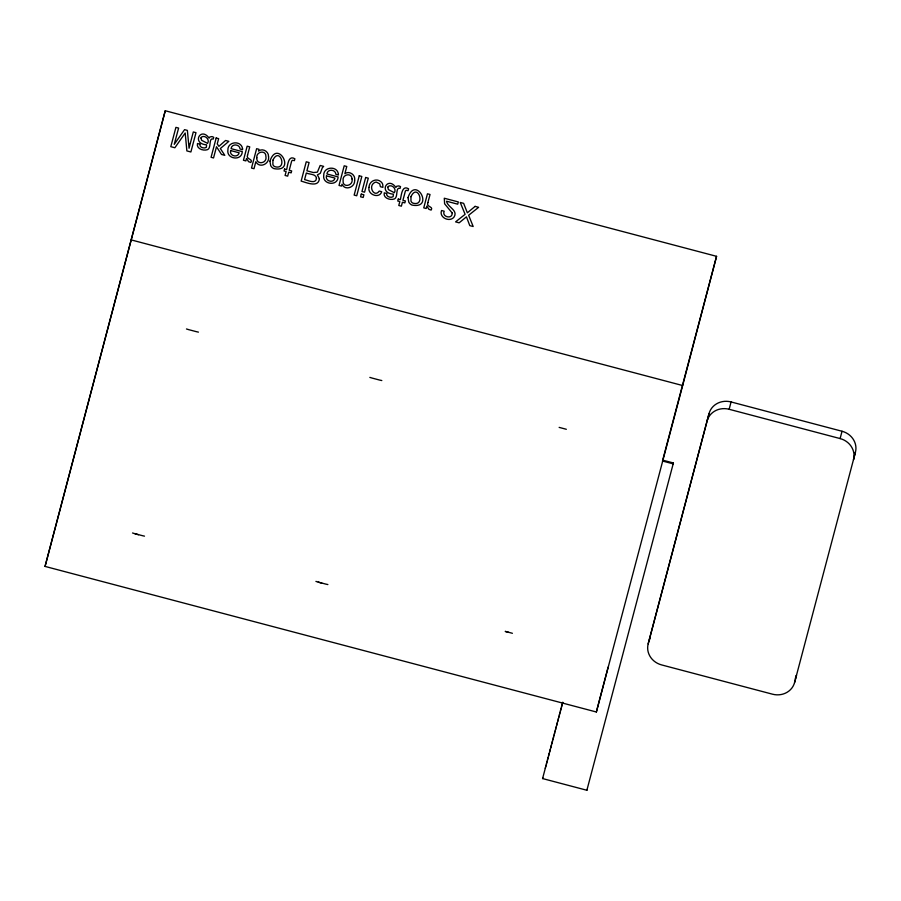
<?xml version="1.0" encoding="UTF-8"?>
<svg xmlns="http://www.w3.org/2000/svg" width="901" height="901" viewBox="0 0 901 901"><rect width="100%" height="100%" fill="white"/><g stroke="black" fill="none" stroke-linecap="round" stroke-linejoin="round"><path stroke-width="1.35" d="M45.05 566.414L165.255 110.744L716.565 256.323L682.665 385.538L596.361 711.993L45.05 566.414L165.255 110.744M662.663 460.141L673.407 462.979L586.878 790.256L542.582 778.565L542.807 777.698M545.285 768.362L545.51 767.494M545.826 766.323L546.051 765.456M546.366 764.285L546.592 763.417M546.896 762.235L547.132 761.379M547.436 760.196L547.662 759.34M547.977 758.158L548.202 757.302M548.518 756.119L548.743 755.252M549.058 754.081L549.283 753.213M549.599 752.042L549.824 751.175M550.139 750.004L550.365 749.136M550.68 747.954L550.905 747.098M551.221 745.915L551.446 745.059M551.75 743.877L551.986 743.021M552.29 741.838L552.516 740.971M552.831 739.8L553.056 738.933M553.372 737.761L553.597 736.894M553.912 735.723L554.138 734.856M554.453 733.673L554.678 732.817M554.993 731.635L555.219 730.779M555.534 729.596L555.759 728.74M556.075 727.558L556.3 726.69M556.604 725.519L556.841 724.652M557.145 723.48L557.37 722.613M557.685 721.442L557.91 720.575M558.226 719.392L558.451 718.536M558.766 717.354L558.992 716.498M559.307 715.315L559.532 714.459M559.848 713.277L560.073 712.409M560.388 711.238L560.613 710.371M560.929 709.2L561.154 708.332M561.458 707.161L561.695 706.294M561.999 705.111L562.224 704.255M562.539 703.073L562.765 702.217L542.582 778.565M596.361 711.993L608.141 667.112M586.878 790.256L587.114 789.4M673.407 462.979L673.182 463.846L662.438 461.008M648.168 643.9L709.042 413.593A18.324 16.882 14.7 0 1 731.071 401.947L842.03 431.252A18.324 16.882 14.7 0 1 855.432 452.246L853.517 459.578A18.324 16.882 14.7 0 0 840.115 438.573L729.146 409.279A18.324 16.882 14.7 0 0 707.116 420.913L648.168 643.9A18.324 16.882 14.7 0 0 661.571 664.904L772.529 694.198A18.324 16.882 14.7 0 0 794.569 682.564L855.432 452.246M707.116 420.913L709.042 413.593M729.146 409.279L731.071 401.947M840.115 438.573L842.03 431.252M794.569 682.564L796.484 675.232A18.324 16.882 14.7 0 1 795.301 678.329M662.629 460.366L716.565 256.323M566.335 429.281L559.149 427.389M134.959 533.719L142.076 535.588A90.291 35.139 14.8 0 0 144.498 536.14M315.913 581.404A90.291 35.139 14.8 0 0 318.278 582.125L325.464 584.017A90.291 35.139 14.8 0 0 327.874 584.558M508.783 632.423L505.213 631.398L512.399 633.29M131.355 239.948L682.665 385.538M318.278 582.125L321.848 583.15M138.461 534.721L134.891 533.696A90.291 35.139 14.8 0 1 132.526 532.975M186.462 328.966A90.291 35.139 14.8 0 0 188.827 329.687L196.013 331.579A90.291 35.139 14.8 0 0 198.423 332.12M369.849 377.395A90.291 35.139 14.8 0 0 372.214 378.105L379.4 380.008A90.291 35.139 14.8 0 0 381.81 380.549M649.587 639.856A18.324 16.882 14.7 0 1 650.083 636.568M242.56 148.811L242.56 149.69L240.038 149.025C239.914 144.036 231.658 143.304 231.073 148.654L242.279 151.616C241.918 161.347 226.365 159.24 227.897 150.062C227.514 141.22 241.524 140.196 242.56 148.811M338.393 174.118L338.393 174.997L335.859 174.332C335.735 169.332 327.491 168.611 326.905 173.961L338.112 176.923C337.751 186.653 322.198 184.547 323.729 175.368C323.346 166.527 337.357 165.502 338.393 174.118M200.957 137.988L201.621 140.274L207.557 143.394C210.181 139.587 204.966 134.576 201.396 137.132L200.957 137.988M387.757 187.318L388.421 189.604L394.356 192.713C396.969 188.917 391.766 183.894 388.196 186.451L387.757 187.318M269.928 161.2L270.717 165.649A6.521 6.014 14.7 0 0 273.881 168.6C296.812 173.105 277.463 138.191 269.928 161.2M408.007 197.657L408.784 202.106A6.521 6.014 14.7 0 0 411.948 205.056C434.89 209.573 415.53 174.648 408.007 197.657M369.027 187.352C367.203 194.537 379.344 199.2 381.731 191.722L379.242 191.057C374.489 198.029 368.025 186.811 374.016 182.959A3.255 3.007 14.7 0 1 376.46 182.148L379.749 183.894L380.391 186.698L382.891 187.352L382.779 184.728A5.429 5.001 14.7 0 0 381.067 181.889C376.573 177.598 368.914 181.214 369.027 187.352M199.864 144.16C199.222 147.46 204.088 148.89 206.34 147.347L206.588 144.836C191.158 143.732 200.822 126.264 209.088 138.123L209.877 136.941L212.028 136.58L213.74 137.29L213.278 139.036C208.356 137.493 211.611 147.753 207.658 149.589C203.705 151.233 196.091 148.856 197.465 143.518L199.864 144.16M386.653 193.478C386.022 196.778 390.888 198.209 393.14 196.677L393.388 194.166C377.958 193.051 387.621 175.594 395.888 187.453L396.665 186.27L398.828 185.91L400.528 186.608L400.067 188.365C395.156 186.822 398.411 197.082 394.458 198.918C390.505 200.563 382.891 198.186 384.265 192.848L386.653 193.478M256.819 157.788C256.042 165.255 267.507 163.712 265.896 156.414C266.144 149.667 255.895 151.436 256.819 157.788M268.521 156.369C270.075 163.779 259.499 168.949 255.85 161.707L254.003 168.712L251.503 168.059L256.627 148.688L258.992 149.307L258.519 151.109C262.382 147.82 268.768 151.436 268.521 156.369M452.156 212.951C452.775 219.641 441.479 217.118 444.182 211.206L441.569 210.507C438.764 217.546 449.712 222.615 453.958 217.152C458.609 210.248 447.346 207.174 446.558 201.227L457.719 204.178L458.305 201.937L444.283 198.231L444.61 203.795L452.156 212.951M230.656 150.557C229.034 155.952 237.999 158.339 239.137 152.798L230.656 150.557M326.489 175.864C324.867 181.259 333.832 183.646 334.969 178.105L326.489 175.864M352.009 178.905C353.733 185.933 342.166 188.388 343.112 180.493C342.042 174.242 351.908 172.328 352.009 178.905M247.595 154.961C245.5 159.59 253.553 158.734 250.816 162.473L248.597 161.684L246.525 158.475L245.883 160.907L243.439 160.265L247.167 146.187L249.735 146.863L247.595 154.961M427.896 202.567C425.813 207.196 433.854 206.34 431.117 210.091L428.899 209.302L426.826 206.092L426.184 208.514L423.752 207.872L427.468 193.794L430.036 194.481L427.896 202.567M272.89 160.22L272.902 164.5A3.615 3.334 14.7 0 0 274.816 166.662C288.117 170.571 279.727 145.703 272.89 160.22M319.359 178.646C318.695 188.151 306.081 182.419 301.148 181.101L306.25 161.786L309.088 162.54L306.903 170.818L313.368 172.53L317.366 172.181L320.182 165.469L323.662 166.381L322.321 167.766L320.305 173.307L317.4 174.884L319.359 178.646M410.957 196.677L410.969 200.957A3.615 3.334 14.7 0 0 412.883 203.119C426.196 207.027 417.794 182.16 410.957 196.677M316.476 178.364C315.823 184.502 307.793 180.234 304.583 179.603L306.329 173.003C309.223 174.546 316.251 173.713 316.476 178.364M354.645 180.144C355.388 187.228 345.038 191.215 342.008 184.221L341.524 186.09L339.024 185.426L344.205 165.807L346.772 166.482L344.88 173.679C349.216 170.379 355.749 174.918 354.645 180.144M190.291 143.36L189.052 148.26L187.374 130.397L184.57 129.654L174.242 144.351L178.612 128.088L175.909 127.368L170.796 146.672L174.862 147.753L185.201 133.01L186.867 150.917L190.888 151.976L195.99 132.672L193.298 131.963L190.291 143.36M216.172 137.999L211.071 157.303L213.537 157.957L216.499 146.75L221.511 154.465L224.788 155.332L220.34 148.519L228.843 141.344L225.565 140.477L218.92 146.322L217.242 143.935L218.639 138.653L216.172 137.999M284.57 169.05L284.052 170.987L286.124 171.528L285.088 175.458L287.678 176.145L288.714 172.215L291.158 172.857L291.665 170.931L289.232 170.289L291.654 161.099L292.465 160.254L294.39 160.648L294.886 158.79C288.095 154.578 287.723 165.728 286.631 169.602L284.57 169.05M359.251 175.785L354.149 195.089L356.717 195.765L361.819 176.461L359.251 175.785M361.278 194.109L360.569 196.79L363.182 197.477L363.891 194.796L361.278 194.109M365.671 177.474L361.965 191.485L364.578 192.183L368.284 178.173L365.671 177.474M398.265 199.076L397.746 201.013L399.819 201.554L398.783 205.484L401.373 206.171L402.42 202.241L404.853 202.883L405.371 200.957L402.927 200.304L405.36 191.125L406.16 190.28L408.085 190.674L408.581 188.805C401.79 184.604 401.418 195.754 400.326 199.628L398.265 199.076M475.097 206.374L467.349 212.816L463.643 203.344L460.22 202.443L465.107 214.325L455.579 221.883L459.138 222.817L466.436 216.837L469.793 225.633L473.183 226.523L468.633 215.26L478.622 207.309L475.097 206.374"/></g></svg>
